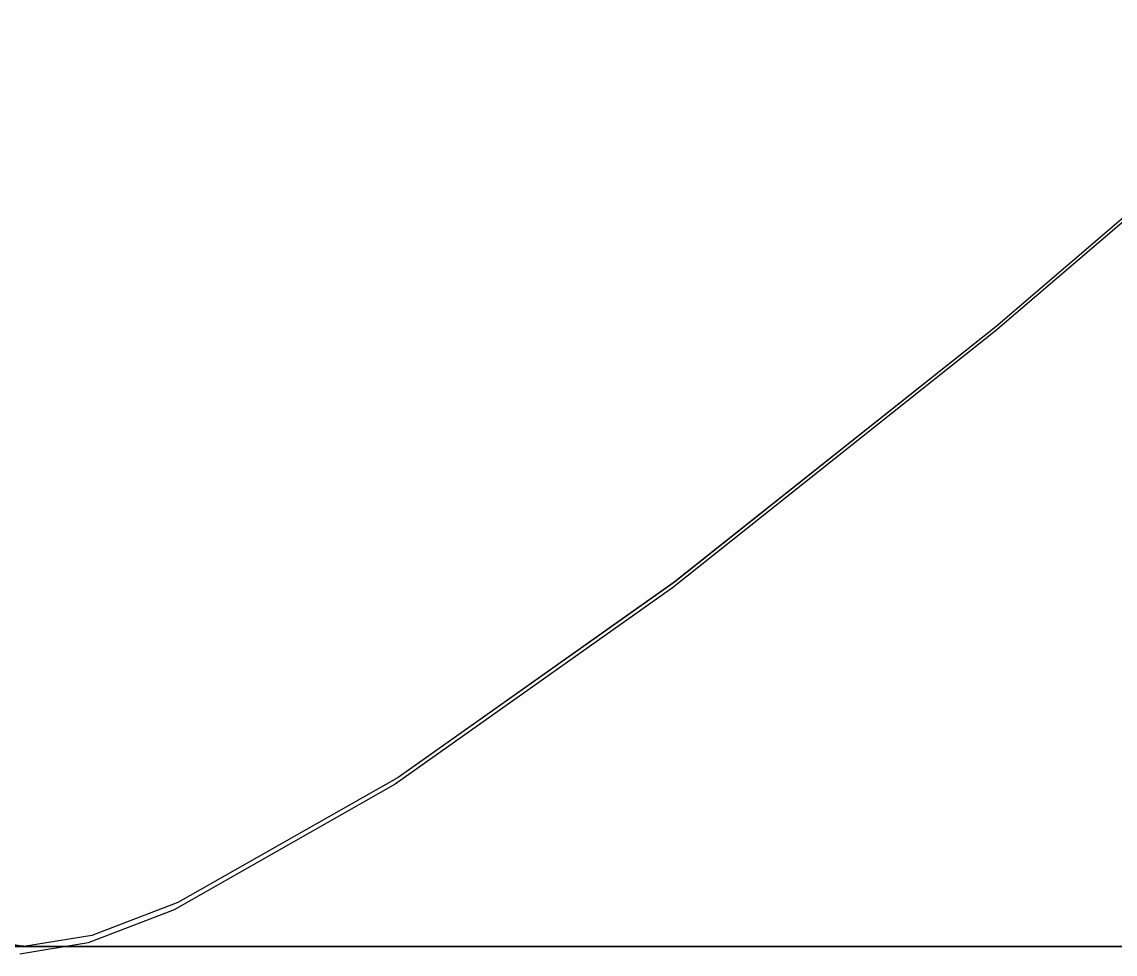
# Model space of a CAD drawing. Extents: x 0 to 141, y -114 to 28.
# Drawn here: x 70.53 to 87.55, y -113.93 to -99.41 of the extents above; entities that cross this region are included whole.
import ezdxf

# ---------------------------------------------------------------- set-up
doc = ezdxf.new("R2010")
doc.units = 0

msp = doc.modelspace()

# ---------------------------------------------------------------- linework, layer by layer
at = {"layer": 'Layer 1'}
for p, q in [((91.248023, -99.45854), (85.678494, -104.228875)), ((91.236165, -99.409773), (85.689366, -104.157512)), ((91.236165, -99.409773), (85.689366, -104.157512)), ((91.236165, -99.409773), (85.689366, -104.157512)), ((91.236165, -99.409773), (85.689366, -104.157512)), ((91.236165, -99.409773), (85.689366, -104.157512)), ((91.236165, -99.409773), (85.689366, -104.157512)), ((91.236165, -99.409773), (85.689366, -104.157512)), ((91.236165, -99.409773), (85.689366, -104.157512)), ((91.236165, -99.409773), (85.689366, -104.157512)), ((91.236165, -99.409773), (85.689366, -104.157512)), ((91.236165, -99.409773), (85.689366, -104.157512)), ((91.236165, -99.409773), (85.689366, -104.157512)), ((91.236165, -99.409773), (85.689366, -104.157512)), ((91.236165, -99.409773), (85.689366, -104.157512)), ((91.236165, -99.409773), (85.689366, -104.157512)), ((91.236165, -99.409773), (85.689366, -104.157512)), ((91.236165, -99.409773), (85.689366, -104.157512)), ((91.236165, -99.409773), (85.689366, -104.157512)), ((91.236165, -99.409773), (85.689366, -104.157512)), ((91.236165, -99.409773), (85.689366, -104.157512)), ((91.236165, -99.409773), (85.689366, -104.157512)), ((91.236165, -99.409773), (85.689366, -104.157512)), ((91.236165, -99.409773), (85.689366, -104.157512)), ((91.236165, -99.409773), (85.689366, -104.157512)), ((91.236165, -99.409773), (85.689366, -104.157512)), ((91.236165, -99.409773), (85.689366, -104.157512)), ((91.236165, -99.409773), (85.689366, -104.157512)), ((91.236165, -99.409773), (85.689366, -104.157512)), ((91.236165, -99.409773), (85.689366, -104.157512)), ((91.236165, -99.409773), (85.689366, -104.157512)), ((91.236165, -99.409773), (85.689366, -104.157512)), ((91.236165, -99.409773), (85.689366, -104.157512)), ((91.236165, -99.409773), (85.689366, -104.157512)), ((91.236165, -99.409773), (85.689366, -104.157512)), ((91.236165, -99.409773), (85.689366, -104.157512)), ((91.236165, -99.409773), (85.689366, -104.157512)), ((91.236165, -99.409773), (85.689366, -104.157512)), ((91.236165, -99.409773), (85.689366, -104.157512)), ((91.236165, -99.409773), (85.689366, -104.157512)), ((91.236165, -99.409773), (85.689366, -104.157512)), ((91.236165, -99.409773), (85.689366, -104.157512)), ((91.236165, -99.409773), (85.689366, -104.157512)), ((91.236165, -99.409773), (85.689366, -104.157512)), ((91.236165, -99.409773), (85.689366, -104.157512)), ((91.236165, -99.409773), (85.689366, -104.157512)), ((91.236165, -99.409773), (85.689366, -104.157512)), ((91.236165, -99.409773), (85.689366, -104.157512)), ((91.236165, -99.409773), (85.689366, -104.157512)), ((91.236165, -99.409773), (85.689366, -104.157512)), ((91.236165, -99.409773), (85.689366, -104.157512)), ((91.236165, -99.409773), (85.689366, -104.157512)), ((91.236165, -99.409773), (85.689366, -104.157512)), ((91.236165, -99.409773), (85.689366, -104.157512)), ((91.236165, -99.409773), (85.689366, -104.157512)), ((91.236165, -99.409773), (85.689366, -104.157512)), ((91.236165, -99.409773), (85.689366, -104.157512)), ((91.236165, -99.409773), (85.689366, -104.157512)), ((91.236165, -99.409773), (85.689366, -104.157512)), ((91.236165, -99.409773), (85.689366, -104.157512)), ((91.236165, -99.409773), (85.689366, -104.157512)), ((91.236165, -99.409773), (85.689366, -104.157512)), ((91.236165, -99.409773), (85.689366, -104.157512)), ((91.236165, -99.409773), (85.689366, -104.157512)), ((91.236165, -99.409773), (85.689366, -104.157512)), ((91.236165, -99.409773), (85.689366, -104.157512)), ((91.236165, -99.409773), (85.689366, -104.157512)), ((91.236165, -99.409773), (85.689366, -104.157512)), ((91.236165, -99.409773), (85.689366, -104.157512)), ((91.236165, -99.409773), (85.689366, -104.157512)), ((91.236165, -99.409773), (85.689366, -104.157512)), ((91.236519, -99.409935), (85.689703, -104.157625)), ((91.236519, -99.409935), (85.689703, -104.157625)), ((91.236519, -99.409935), (85.689703, -104.157625)), ((91.236519, -99.409935), (85.689703, -104.157625)), ((91.236519, -99.409935), (85.689703, -104.157625)), ((91.236519, -99.409935), (85.689703, -104.157625)), ((91.236519, -99.409935), (85.689703, -104.157625)), ((91.236519, -99.409935), (85.689703, -104.157625)), ((91.236519, -99.409935), (85.689703, -104.157625)), ((91.236519, -99.409935), (85.689703, -104.157625)), ((91.236519, -99.409935), (85.689703, -104.157625)), ((91.236519, -99.409935), (85.689703, -104.157625)), ((91.236519, -99.409935), (85.689703, -104.157625)), ((91.236519, -99.409935), (85.689703, -104.157625)), ((91.236519, -99.409935), (85.689703, -104.157625)), ((91.236519, -99.409935), (85.689703, -104.157625)), ((91.236519, -99.409935), (85.689703, -104.157625)), ((91.236519, -99.409935), (85.689703, -104.157625)), ((91.236519, -99.409935), (85.689703, -104.157625)), ((91.236519, -99.409935), (85.689703, -104.157625)), ((91.236519, -99.409935), (85.689703, -104.157625)), ((91.236519, -99.409935), (85.689703, -104.157625)), ((91.236519, -99.409935), (85.689703, -104.157625)), ((91.236519, -99.409935), (85.689703, -104.157625)), ((91.236519, -99.409935), (85.689703, -104.157625)), ((91.236519, -99.409935), (85.689703, -104.157625)), ((91.236519, -99.409935), (85.689703, -104.157625)), ((91.236519, -99.409935), (85.689703, -104.157625)), ((91.236519, -99.409935), (85.689703, -104.157625)), ((91.236519, -99.409935), (85.689703, -104.157625)), ((91.236519, -99.409935), (85.689703, -104.157625)), ((91.236519, -99.409935), (85.689703, -104.157625)), ((91.236519, -99.409935), (85.689703, -104.157625)), ((91.236519, -99.409935), (85.689703, -104.157625)), ((91.236519, -99.409935), (85.689703, -104.157625)), ((91.236519, -99.409935), (85.689703, -104.157625)), ((91.236519, -99.409935), (85.689703, -104.157625)), ((91.236519, -99.409935), (85.689703, -104.157625)), ((91.236519, -99.409935), (85.689703, -104.157625)), ((91.236519, -99.409935), (85.689703, -104.157625)), ((85.689366, -104.157512), (80.684002, -108.135503)), ((85.689366, -104.157512), (80.684002, -108.135503)), ((85.689366, -104.157512), (80.684002, -108.135503)), ((85.689366, -104.157512), (80.684002, -108.135503)), ((85.689366, -104.157512), (80.684002, -108.135503)), ((85.689366, -104.157512), (80.684002, -108.135503)), ((85.689366, -104.157512), (80.684002, -108.135503)), ((85.689366, -104.157512), (80.684002, -108.135503)), ((85.689366, -104.157512), (80.684002, -108.135503)), ((85.689366, -104.157512), (80.684002, -108.135503)), ((85.689366, -104.157512), (80.684002, -108.135503)), ((85.689366, -104.157512), (80.684002, -108.135503)), ((85.689366, -104.157512), (80.684002, -108.135503)), ((85.689366, -104.157512), (80.684002, -108.135503)), ((85.689366, -104.157512), (80.684002, -108.135503)), ((85.689366, -104.157512), (80.684002, -108.135503)), ((85.689366, -104.157512), (80.684002, -108.135503)), ((85.689366, -104.157512), (80.684002, -108.135503)), ((85.689366, -104.157512), (80.684002, -108.135503)), ((85.689366, -104.157512), (80.684002, -108.135503)), ((85.689366, -104.157512), (80.684002, -108.135503)), ((85.689366, -104.157512), (80.684002, -108.135503)), ((85.689366, -104.157512), (80.684002, -108.135503)), ((85.689366, -104.157512), (80.684002, -108.135503)), ((85.689366, -104.157512), (80.684002, -108.135503)), ((85.689366, -104.157512), (80.684002, -108.135503)), ((85.689366, -104.157512), (80.684002, -108.135503)), ((85.689366, -104.157512), (80.684002, -108.135503)), ((85.689366, -104.157512), (80.684002, -108.135503)), ((85.689366, -104.157512), (80.684002, -108.135503)), ((85.689366, -104.157512), (80.684002, -108.135503)), ((85.689366, -104.157512), (80.684002, -108.135503)), ((85.689366, -104.157512), (80.684002, -108.135503)), ((85.689366, -104.157512), (80.684002, -108.135503)), ((85.689366, -104.157512), (80.684002, -108.135503)), ((85.689366, -104.157512), (80.684002, -108.135503)), ((85.689366, -104.157512), (80.684002, -108.135503)), ((85.689366, -104.157512), (80.684002, -108.135503)), ((85.689366, -104.157512), (80.684002, -108.135503)), ((85.689366, -104.157512), (80.684002, -108.135503)), ((85.689366, -104.157512), (80.684002, -108.135503)), ((85.689366, -104.157512), (80.684002, -108.135503)), ((85.689366, -104.157512), (80.684002, -108.135503)), ((85.689366, -104.157512), (80.684002, -108.135503)), ((85.689366, -104.157512), (80.684002, -108.135503)), ((85.689366, -104.157512), (80.684002, -108.135503)), ((85.689366, -104.157512), (80.684002, -108.135503)), ((85.689366, -104.157512), (80.684002, -108.135503)), ((85.689366, -104.157512), (80.684002, -108.135503)), ((85.689366, -104.157512), (80.684002, -108.135503)), ((85.689366, -104.157512), (80.684002, -108.135503)), ((85.689366, -104.157512), (80.684002, -108.135503)), ((85.689366, -104.157512), (80.684002, -108.135503)), ((85.689366, -104.157512), (80.684002, -108.135503)), ((85.689366, -104.157512), (80.684002, -108.135503)), ((85.689366, -104.157512), (80.684002, -108.135503)), ((85.689366, -104.157512), (80.684002, -108.135503)), ((85.689366, -104.157512), (80.684002, -108.135503)), ((85.689366, -104.157512), (80.684002, -108.135503)), ((85.689366, -104.157512), (80.684002, -108.135503)), ((85.689366, -104.157512), (80.684002, -108.135503)), ((85.689366, -104.157512), (80.684002, -108.135503)), ((85.689366, -104.157512), (80.684002, -108.135503)), ((85.689366, -104.157512), (80.684002, -108.135503)), ((85.689366, -104.157512), (80.684002, -108.135503)), ((85.689366, -104.157512), (80.684002, -108.135503)), ((85.689366, -104.157512), (80.684002, -108.135503)), ((85.689366, -104.157512), (80.684002, -108.135503)), ((85.689366, -104.157512), (80.684002, -108.135503)), ((85.689366, -104.157512), (80.684002, -108.135503)), ((85.689703, -104.157625), (80.684299, -108.135572)), ((85.689703, -104.157625), (80.684299, -108.135572)), ((85.689703, -104.157625), (80.684299, -108.135572)), ((85.689703, -104.157625), (80.684299, -108.135572)), ((85.689703, -104.157625), (80.684299, -108.135572)), ((85.689703, -104.157625), (80.684299, -108.135572)), ((85.689703, -104.157625), (80.684299, -108.135572)), ((85.689703, -104.157625), (80.684299, -108.135572)), ((85.689703, -104.157625), (80.684299, -108.135572)), ((85.689703, -104.157625), (80.684299, -108.135572)), ((85.689703, -104.157625), (80.684299, -108.135572)), ((85.689703, -104.157625), (80.684299, -108.135572)), ((85.689703, -104.157625), (80.684299, -108.135572)), ((85.689703, -104.157625), (80.684299, -108.135572)), ((85.689703, -104.157625), (80.684299, -108.135572)), ((85.689703, -104.157625), (80.684299, -108.135572)), ((85.689703, -104.157625), (80.684299, -108.135572)), ((85.689703, -104.157625), (80.684299, -108.135572)), ((85.689703, -104.157625), (80.684299, -108.135572)), ((85.689703, -104.157625), (80.684299, -108.135572)), ((85.689703, -104.157625), (80.684299, -108.135572)), ((85.689703, -104.157625), (80.684299, -108.135572)), ((85.689703, -104.157625), (80.684299, -108.135572)), ((85.689703, -104.157625), (80.684299, -108.135572)), ((85.689703, -104.157625), (80.684299, -108.135572)), ((85.689703, -104.157625), (80.684299, -108.135572)), ((85.689703, -104.157625), (80.684299, -108.135572)), ((85.689703, -104.157625), (80.684299, -108.135572)), ((85.689703, -104.157625), (80.684299, -108.135572)), ((85.689703, -104.157625), (80.684299, -108.135572)), ((85.689703, -104.157625), (80.684299, -108.135572)), ((85.689703, -104.157625), (80.684299, -108.135572)), ((85.689703, -104.157625), (80.684299, -108.135572)), ((85.689703, -104.157625), (80.684299, -108.135572)), ((85.689703, -104.157625), (80.684299, -108.135572)), ((85.689703, -104.157625), (80.684299, -108.135572)), ((85.689703, -104.157625), (80.684299, -108.135572)), ((85.689703, -104.157625), (80.684299, -108.135572)), ((85.689703, -104.157625), (80.684299, -108.135572)), ((85.689703, -104.157625), (80.684299, -108.135572)), ((85.678494, -104.228875), (80.653894, -108.22596)), ((80.653894, -108.22596), (76.338996, -111.285023)), ((80.684002, -108.135503), (76.383971, -111.179847)), ((80.684002, -108.135503), (76.383971, -111.179847)), ((80.684002, -108.135503), (76.383971, -111.179847)), ((80.684002, -108.135503), (76.383971, -111.179847)), ((80.684002, -108.135503), (76.383971, -111.179847)), ((80.684002, -108.135503), (76.383971, -111.179847)), ((80.684002, -108.135503), (76.383971, -111.179847)), ((80.684002, -108.135503), (76.383971, -111.179847)), ((80.684002, -108.135503), (76.383971, -111.179847)), ((80.684002, -108.135503), (76.383971, -111.179847)), ((80.684002, -108.135503), (76.383971, -111.179847)), ((80.684002, -108.135503), (76.383971, -111.179847)), ((80.684002, -108.135503), (76.383971, -111.179847)), ((80.684002, -108.135503), (76.383971, -111.179847)), ((80.684002, -108.135503), (76.383971, -111.179847)), ((80.684002, -108.135503), (76.383971, -111.179847)), ((80.684002, -108.135503), (76.383971, -111.179847)), ((80.684002, -108.135503), (76.383971, -111.179847)), ((80.684002, -108.135503), (76.383971, -111.179847)), ((80.684002, -108.135503), (76.383971, -111.179847)), ((80.684002, -108.135503), (76.383971, -111.179847)), ((80.684002, -108.135503), (76.383971, -111.179847)), ((80.684002, -108.135503), (76.383971, -111.179847)), ((80.684002, -108.135503), (76.383971, -111.179847)), ((80.684002, -108.135503), (76.383971, -111.179847)), ((80.684002, -108.135503), (76.383971, -111.179847)), ((80.684002, -108.135503), (76.383971, -111.179847)), ((80.684002, -108.135503), (76.383971, -111.179847)), ((80.684002, -108.135503), (76.383971, -111.179847)), ((80.684002, -108.135503), (76.383971, -111.179847)), ((80.684002, -108.135503), (76.383971, -111.179847)), ((80.684002, -108.135503), (76.383971, -111.179847)), ((80.684002, -108.135503), (76.383971, -111.179847)), ((80.684002, -108.135503), (76.383971, -111.179847)), ((80.684002, -108.135503), (76.383971, -111.179847)), ((80.684002, -108.135503), (76.383971, -111.179847)), ((80.684002, -108.135503), (76.383971, -111.179847)), ((80.684002, -108.135503), (76.383971, -111.179847)), ((80.684002, -108.135503), (76.383971, -111.179847)), ((80.684002, -108.135503), (76.383971, -111.179847)), ((80.684002, -108.135503), (76.383971, -111.179847)), ((80.684002, -108.135503), (76.383971, -111.179847)), ((80.684002, -108.135503), (76.383971, -111.179847)), ((80.684002, -108.135503), (76.383971, -111.179847)), ((80.684002, -108.135503), (76.383971, -111.179847)), ((80.684002, -108.135503), (76.383971, -111.179847)), ((80.684002, -108.135503), (76.383971, -111.179847)), ((80.684002, -108.135503), (76.383971, -111.179847)), ((80.684002, -108.135503), (76.383971, -111.179847)), ((80.684002, -108.135503), (76.383971, -111.179847)), ((80.684002, -108.135503), (76.383971, -111.179847)), ((80.684002, -108.135503), (76.383971, -111.179847)), ((80.684002, -108.135503), (76.383971, -111.179847)), ((80.684002, -108.135503), (76.383971, -111.179847)), ((80.684002, -108.135503), (76.383971, -111.179847)), ((80.684002, -108.135503), (76.383971, -111.179847)), ((80.684002, -108.135503), (76.383971, -111.179847)), ((80.684002, -108.135503), (76.383971, -111.179847)), ((80.684002, -108.135503), (76.383971, -111.179847)), ((80.684002, -108.135503), (76.383971, -111.179847)), ((80.684002, -108.135503), (76.383971, -111.179847)), ((80.684002, -108.135503), (76.383971, -111.179847)), ((80.684002, -108.135503), (76.383971, -111.179847)), ((80.684002, -108.135503), (76.383971, -111.179847)), ((80.684002, -108.135503), (76.383971, -111.179847)), ((80.684002, -108.135503), (76.383971, -111.179847)), ((80.684002, -108.135503), (76.383971, -111.179847)), ((80.684002, -108.135503), (76.383971, -111.179847)), ((80.684002, -108.135503), (76.383971, -111.179847)), ((80.684002, -108.135503), (76.383971, -111.179847)), ((80.684299, -108.135572), (76.384201, -111.17988)), ((80.684299, -108.135572), (76.384201, -111.17988)), ((80.684299, -108.135572), (76.384201, -111.17988)), ((80.684299, -108.135572), (76.384201, -111.17988)), ((80.684299, -108.135572), (76.384201, -111.17988)), ((80.684299, -108.135572), (76.384201, -111.17988)), ((80.684299, -108.135572), (76.384201, -111.17988)), ((80.684299, -108.135572), (76.384201, -111.17988)), ((80.684299, -108.135572), (76.384201, -111.17988)), ((80.684299, -108.135572), (76.384201, -111.17988)), ((80.684299, -108.135572), (76.384201, -111.17988)), ((80.684299, -108.135572), (76.384201, -111.17988)), ((80.684299, -108.135572), (76.384201, -111.17988)), ((80.684299, -108.135572), (76.384201, -111.17988)), ((80.684299, -108.135572), (76.384201, -111.17988)), ((80.684299, -108.135572), (76.384201, -111.17988)), ((80.684299, -108.135572), (76.384201, -111.17988)), ((80.684299, -108.135572), (76.384201, -111.17988)), ((80.684299, -108.135572), (76.384201, -111.17988)), ((80.684299, -108.135572), (76.384201, -111.17988)), ((80.684299, -108.135572), (76.384201, -111.17988)), ((80.684299, -108.135572), (76.384201, -111.17988)), ((80.684299, -108.135572), (76.384201, -111.17988)), ((80.684299, -108.135572), (76.384201, -111.17988)), ((80.684299, -108.135572), (76.384201, -111.17988)), ((80.684299, -108.135572), (76.384201, -111.17988)), ((80.684299, -108.135572), (76.384201, -111.17988)), ((80.684299, -108.135572), (76.384201, -111.17988)), ((80.684299, -108.135572), (76.384201, -111.17988)), ((80.684299, -108.135572), (76.384201, -111.17988)), ((80.684299, -108.135572), (76.384201, -111.17988)), ((80.684299, -108.135572), (76.384201, -111.17988)), ((80.684299, -108.135572), (76.384201, -111.17988)), ((80.684299, -108.135572), (76.384201, -111.17988)), ((80.684299, -108.135572), (76.384201, -111.17988)), ((80.684299, -108.135572), (76.384201, -111.17988)), ((80.684299, -108.135572), (76.384201, -111.17988)), ((80.684299, -108.135572), (76.384201, -111.17988)), ((80.684299, -108.135572), (76.384201, -111.17988)), ((80.684299, -108.135572), (76.384201, -111.17988)), ((76.338996, -111.285023), (72.898574, -113.241294)), ((76.383971, -111.179847), (72.953172, -113.126645)), ((76.383971, -111.179847), (72.953172, -113.126645)), ((76.383971, -111.179847), (72.953172, -113.126645)), ((76.383971, -111.179847), (72.953172, -113.126645)), ((76.383971, -111.179847), (72.953172, -113.126645)), ((76.383971, -111.179847), (72.953172, -113.126645)), ((76.383971, -111.179847), (72.953172, -113.126645)), ((76.383971, -111.179847), (72.953172, -113.126645)), ((76.383971, -111.179847), (72.953172, -113.126645)), ((76.383971, -111.179847), (72.953172, -113.126645)), ((76.383971, -111.179847), (72.953172, -113.126645)), ((76.383971, -111.179847), (72.953172, -113.126645)), ((76.383971, -111.179847), (72.953172, -113.126645)), ((76.383971, -111.179847), (72.953172, -113.126645)), ((76.383971, -111.179847), (72.953172, -113.126645)), ((76.383971, -111.179847), (72.953172, -113.126645)), ((76.383971, -111.179847), (72.953172, -113.126645)), ((76.383971, -111.179847), (72.953172, -113.126645)), ((76.383971, -111.179847), (72.953172, -113.126645)), ((76.383971, -111.179847), (72.953172, -113.126645)), ((76.383971, -111.179847), (72.953172, -113.126645)), ((76.383971, -111.179847), (72.953172, -113.126645)), ((76.383971, -111.179847), (72.953172, -113.126645)), ((76.383971, -111.179847), (72.953172, -113.126645)), ((76.383971, -111.179847), (72.953172, -113.126645)), ((76.383971, -111.179847), (72.953172, -113.126645)), ((76.383971, -111.179847), (72.953172, -113.126645)), ((76.383971, -111.179847), (72.953172, -113.126645)), ((76.383971, -111.179847), (72.953172, -113.126645)), ((76.383971, -111.179847), (72.953172, -113.126645)), ((76.383971, -111.179847), (72.953172, -113.126645)), ((76.383971, -111.179847), (72.953172, -113.126645)), ((76.383971, -111.179847), (72.953172, -113.126645)), ((76.383971, -111.179847), (72.953172, -113.126645)), ((76.383971, -111.179847), (72.953172, -113.126645)), ((76.383971, -111.179847), (72.953172, -113.126645)), ((76.383971, -111.179847), (72.953172, -113.126645)), ((76.383971, -111.179847), (72.953172, -113.126645)), ((76.383971, -111.179847), (72.953172, -113.126645)), ((76.383971, -111.179847), (72.953172, -113.126645)), ((76.383971, -111.179847), (72.953172, -113.126645)), ((76.383971, -111.179847), (72.953172, -113.126645)), ((76.383971, -111.179847), (72.953172, -113.126645)), ((76.383971, -111.179847), (72.953172, -113.126645)), ((76.383971, -111.179847), (72.953172, -113.126645)), ((76.383971, -111.179847), (72.953172, -113.126645)), ((76.383971, -111.179847), (72.953172, -113.126645)), ((76.383971, -111.179847), (72.953172, -113.126645)), ((76.383971, -111.179847), (72.953172, -113.126645)), ((76.383971, -111.179847), (72.953172, -113.126645)), ((76.383971, -111.179847), (72.953172, -113.126645)), ((76.383971, -111.179847), (72.953172, -113.126645)), ((76.383971, -111.179847), (72.953172, -113.126645)), ((76.383971, -111.179847), (72.953172, -113.126645)), ((76.383971, -111.179847), (72.953172, -113.126645)), ((76.383971, -111.179847), (72.953172, -113.126645)), ((76.383971, -111.179847), (72.953172, -113.126645)), ((76.383971, -111.179847), (72.953172, -113.126645)), ((76.383971, -111.179847), (72.953172, -113.126645)), ((76.383971, -111.179847), (72.953172, -113.126645)), ((76.383971, -111.179847), (72.953172, -113.126645)), ((76.383971, -111.179847), (72.953172, -113.126645)), ((76.383971, -111.179847), (72.953172, -113.126645)), ((76.383971, -111.179847), (72.953172, -113.126645)), ((76.383971, -111.179847), (72.953172, -113.126645)), ((76.383971, -111.179847), (72.953172, -113.126645)), ((76.383971, -111.179847), (72.953172, -113.126645)), ((76.383971, -111.179847), (72.953172, -113.126645)), ((76.383971, -111.179847), (72.953172, -113.126645)), ((76.383971, -111.179847), (72.953172, -113.126645)), ((76.384201, -111.17988), (72.953303, -113.126654)), ((76.384201, -111.17988), (72.953303, -113.126654)), ((76.384201, -111.17988), (72.953303, -113.126654)), ((76.384201, -111.17988), (72.953303, -113.126654)), ((76.384201, -111.17988), (72.953303, -113.126654)), ((76.384201, -111.17988), (72.953303, -113.126654)), ((76.384201, -111.17988), (72.953303, -113.126654)), ((76.384201, -111.17988), (72.953303, -113.126654)), ((76.384201, -111.17988), (72.953303, -113.126654)), ((76.384201, -111.17988), (72.953303, -113.126654)), ((76.384201, -111.17988), (72.953303, -113.126654)), ((76.384201, -111.17988), (72.953303, -113.126654)), ((76.384201, -111.17988), (72.953303, -113.126654)), ((76.384201, -111.17988), (72.953303, -113.126654)), ((76.384201, -111.17988), (72.953303, -113.126654)), ((76.384201, -111.17988), (72.953303, -113.126654)), ((76.384201, -111.17988), (72.953303, -113.126654)), ((76.384201, -111.17988), (72.953303, -113.126654)), ((76.384201, -111.17988), (72.953303, -113.126654)), ((76.384201, -111.17988), (72.953303, -113.126654)), ((76.384201, -111.17988), (72.953303, -113.126654)), ((76.384201, -111.17988), (72.953303, -113.126654)), ((76.384201, -111.17988), (72.953303, -113.126654)), ((76.384201, -111.17988), (72.953303, -113.126654)), ((76.384201, -111.17988), (72.953303, -113.126654)), ((76.384201, -111.17988), (72.953303, -113.126654)), ((76.384201, -111.17988), (72.953303, -113.126654)), ((76.384201, -111.17988), (72.953303, -113.126654)), ((76.384201, -111.17988), (72.953303, -113.126654)), ((76.384201, -111.17988), (72.953303, -113.126654)), ((76.384201, -111.17988), (72.953303, -113.126654)), ((76.384201, -111.17988), (72.953303, -113.126654)), ((76.384201, -111.17988), (72.953303, -113.126654)), ((76.384201, -111.17988), (72.953303, -113.126654)), ((76.384201, -111.17988), (72.953303, -113.126654)), ((76.384201, -111.17988), (72.953303, -113.126654)), ((76.384201, -111.17988), (72.953303, -113.126654)), ((76.384201, -111.17988), (72.953303, -113.126654)), ((76.384201, -111.17988), (72.953303, -113.126654)), ((76.384201, -111.17988), (72.953303, -113.126654)), ((72.953172, -113.126645), (71.614951, -113.637247)), ((72.953172, -113.126645), (71.614951, -113.637247)), ((72.953172, -113.126645), (71.614951, -113.637247)), ((72.953172, -113.126645), (71.614951, -113.637247)), ((72.953172, -113.126645), (71.614951, -113.637247)), ((72.953172, -113.126645), (71.614951, -113.637247)), ((72.953172, -113.126645), (71.614951, -113.637247)), ((72.953172, -113.126645), (71.614951, -113.637247)), ((72.953172, -113.126645), (71.614951, -113.637247)), ((72.953172, -113.126645), (71.614951, -113.637247)), ((72.953172, -113.126645), (71.614951, -113.637247)), ((72.953172, -113.126645), (71.614951, -113.637247)), ((72.953172, -113.126645), (71.614951, -113.637247)), ((72.953172, -113.126645), (71.614951, -113.637247)), ((72.953172, -113.126645), (71.614951, -113.637247)), ((72.953172, -113.126645), (71.614951, -113.637247)), ((72.953172, -113.126645), (71.614951, -113.637247)), ((72.953172, -113.126645), (71.614951, -113.637247)), ((72.953172, -113.126645), (71.614951, -113.637247)), ((72.953172, -113.126645), (71.614951, -113.637247)), ((72.953172, -113.126645), (71.614951, -113.637247)), ((72.953172, -113.126645), (71.614951, -113.637247)), ((72.953172, -113.126645), (71.614951, -113.637247)), ((72.953172, -113.126645), (71.614951, -113.637247)), ((72.953172, -113.126645), (71.614951, -113.637247)), ((72.953172, -113.126645), (71.614951, -113.637247)), ((72.953172, -113.126645), (71.614951, -113.637247)), ((72.953172, -113.126645), (71.614951, -113.637247)), ((72.953172, -113.126645), (71.614951, -113.637247)), ((72.953172, -113.126645), (71.614951, -113.637247)), ((72.953172, -113.126645), (71.614951, -113.637247)), ((72.953172, -113.126645), (71.614951, -113.637247)), ((72.953172, -113.126645), (71.614951, -113.637247)), ((72.953172, -113.126645), (71.614951, -113.637247)), ((72.953172, -113.126645), (71.614951, -113.637247)), ((72.953172, -113.126645), (71.614951, -113.637247)), ((72.953172, -113.126645), (71.614951, -113.637247)), ((72.953172, -113.126645), (71.614951, -113.637247)), ((72.953172, -113.126645), (71.614951, -113.637247)), ((72.953172, -113.126645), (71.614951, -113.637247)), ((72.953172, -113.126645), (71.614951, -113.637247)), ((72.953172, -113.126645), (71.614951, -113.637247)), ((72.953172, -113.126645), (71.614951, -113.637247)), ((72.953172, -113.126645), (71.614951, -113.637247)), ((72.953172, -113.126645), (71.614951, -113.637247)), ((72.953172, -113.126645), (71.614951, -113.637247)), ((72.953172, -113.126645), (71.614951, -113.637247)), ((72.953172, -113.126645), (71.614951, -113.637247)), ((72.953172, -113.126645), (71.614951, -113.637247)), ((72.953172, -113.126645), (71.614951, -113.637247)), ((72.953172, -113.126645), (71.614951, -113.637247)), ((72.953172, -113.126645), (71.614951, -113.637247)), ((72.953172, -113.126645), (71.614951, -113.637247)), ((72.953172, -113.126645), (71.614951, -113.637247)), ((72.953172, -113.126645), (71.614951, -113.637247)), ((72.953172, -113.126645), (71.614951, -113.637247)), ((72.953172, -113.126645), (71.614951, -113.637247)), ((72.953172, -113.126645), (71.614951, -113.637247)), ((72.953172, -113.126645), (71.614951, -113.637247)), ((72.953172, -113.126645), (71.614951, -113.637247)), ((72.953172, -113.126645), (71.614951, -113.637247)), ((72.953172, -113.126645), (71.614951, -113.637247)), ((72.953172, -113.126645), (71.614951, -113.637247)), ((72.953172, -113.126645), (71.614951, -113.637247)), ((72.953172, -113.126645), (71.614951, -113.637247)), ((72.953172, -113.126645), (71.614951, -113.637247)), ((72.953172, -113.126645), (71.614951, -113.637247)), ((72.953172, -113.126645), (71.614951, -113.637247)), ((72.953172, -113.126645), (71.614951, -113.637247)), ((72.953172, -113.126645), (71.614951, -113.637247)), ((72.953303, -113.126654), (71.615022, -113.637249)), ((72.953303, -113.126654), (71.615022, -113.637249)), ((72.953303, -113.126654), (71.615022, -113.637249)), ((72.953303, -113.126654), (71.615022, -113.637249)), ((72.953303, -113.126654), (71.615022, -113.637249)), ((72.953303, -113.126654), (71.615022, -113.637249)), ((72.953303, -113.126654), (71.615022, -113.637249)), ((72.953303, -113.126654), (71.615022, -113.637249)), ((72.953303, -113.126654), (71.615022, -113.637249)), ((72.953303, -113.126654), (71.615022, -113.637249)), ((72.953303, -113.126654), (71.615022, -113.637249)), ((72.953303, -113.126654), (71.615022, -113.637249)), ((72.953303, -113.126654), (71.615022, -113.637249)), ((72.953303, -113.126654), (71.615022, -113.637249)), ((72.953303, -113.126654), (71.615022, -113.637249)), ((72.953303, -113.126654), (71.615022, -113.637249)), ((72.953303, -113.126654), (71.615022, -113.637249)), ((72.953303, -113.126654), (71.615022, -113.637249)), ((72.953303, -113.126654), (71.615022, -113.637249)), ((72.953303, -113.126654), (71.615022, -113.637249)), ((72.953303, -113.126654), (71.615022, -113.637249)), ((72.953303, -113.126654), (71.615022, -113.637249)), ((72.953303, -113.126654), (71.615022, -113.637249)), ((72.953303, -113.126654), (71.615022, -113.637249)), ((72.953303, -113.126654), (71.615022, -113.637249)), ((72.953303, -113.126654), (71.615022, -113.637249)), ((72.953303, -113.126654), (71.615022, -113.637249)), ((72.953303, -113.126654), (71.615022, -113.637249)), ((72.953303, -113.126654), (71.615022, -113.637249)), ((72.953303, -113.126654), (71.615022, -113.637249)), ((72.953303, -113.126654), (71.615022, -113.637249)), ((72.953303, -113.126654), (71.615022, -113.637249)), ((72.953303, -113.126654), (71.615022, -113.637249)), ((72.953303, -113.126654), (71.615022, -113.637249)), ((72.953303, -113.126654), (71.615022, -113.637249)), ((72.953303, -113.126654), (71.615022, -113.637249)), ((72.953303, -113.126654), (71.615022, -113.637249)), ((72.953303, -113.126654), (71.615022, -113.637249)), ((72.953303, -113.126654), (71.615022, -113.637249)), ((72.953303, -113.126654), (71.615022, -113.637249)), ((72.898574, -113.241294), (71.557782, -113.754391)), ((70.5555, -113.812), (69.495706, -113.637238)), ((70.5555, -113.812), (69.495706, -113.637238)), ((70.5555, -113.812), (69.495706, -113.637238)), ((70.5555, -113.812), (69.495706, -113.637238)), ((70.5555, -113.812), (69.495706, -113.637238)), ((70.5555, -113.812), (69.495706, -113.637238)), ((70.5555, -113.812), (69.495706, -113.637238)), ((70.5555, -113.812), (69.495706, -113.637238)), ((70.5555, -113.812), (69.495706, -113.637238)), ((70.5555, -113.812), (69.495706, -113.637238)), ((70.5555, -113.812), (69.495706, -113.637238)), ((70.5555, -113.812), (69.495706, -113.637238)), ((70.5555, -113.812), (69.495706, -113.637238)), ((70.5555, -113.812), (69.495706, -113.637238)), ((70.5555, -113.812), (69.495706, -113.637238)), ((70.5555, -113.812), (69.495706, -113.637238)), ((70.5555, -113.812), (69.495706, -113.637238)), ((70.5555, -113.812), (69.495706, -113.637238)), ((70.5555, -113.812), (69.495706, -113.637238)), ((70.5555, -113.812), (69.495706, -113.637238)), ((70.5555, -113.812), (69.495706, -113.637238)), ((70.5555, -113.812), (69.495706, -113.637238)), ((70.5555, -113.812), (69.495706, -113.637238)), ((70.5555, -113.812), (69.495706, -113.637238)), ((70.5555, -113.812), (69.495706, -113.637238)), ((70.5555, -113.812), (69.495706, -113.637238)), ((70.5555, -113.812), (69.495706, -113.637238)), ((70.5555, -113.812), (69.495706, -113.637238)), ((70.5555, -113.812), (69.495706, -113.637238)), ((70.5555, -113.812), (69.495706, -113.637238)), ((70.5555, -113.812), (69.495706, -113.637238)), ((70.5555, -113.812), (69.495706, -113.637238)), ((70.5555, -113.812), (69.495706, -113.637238)), ((70.5555, -113.812), (69.495706, -113.637238)), ((70.5555, -113.812), (69.496005, -113.637247)), ((70.5555, -113.812), (69.496005, -113.637247)), ((70.5555, -113.812), (69.496005, -113.637247)), ((70.5555, -113.812), (69.496005, -113.637247)), ((70.5555, -113.812), (69.496005, -113.637247)), ((70.5555, -113.812), (69.496005, -113.637247)), ((70.5555, -113.812), (69.496005, -113.637247)), ((70.5555, -113.812), (69.496005, -113.637247)), ((70.5555, -113.812), (69.496005, -113.637247)), ((70.5555, -113.812), (69.496005, -113.637247)), ((70.5555, -113.812), (69.496005, -113.637247)), ((70.5555, -113.812), (69.496005, -113.637247)), ((70.5555, -113.812), (69.496005, -113.637247)), ((70.5555, -113.812), (69.496005, -113.637247)), ((70.5555, -113.812), (69.496005, -113.637247)), ((70.5555, -113.812), (69.496005, -113.637247)), ((70.5555, -113.812), (69.496005, -113.637247)), ((70.5555, -113.812), (69.496005, -113.637247)), ((70.5555, -113.812), (69.496005, -113.637247)), ((70.5555, -113.812), (69.496005, -113.637247)), ((70.5555, -113.812), (69.496005, -113.637247)), ((70.5555, -113.812), (69.496005, -113.637247)), ((70.5555, -113.812), (69.496005, -113.637247)), ((70.5555, -113.812), (69.496005, -113.637247)), ((70.5555, -113.812), (69.496005, -113.637247)), ((70.5555, -113.812), (69.496005, -113.637247)), ((70.5555, -113.812), (69.496005, -113.637247)), ((70.5555, -113.812), (69.496005, -113.637247)), ((70.5555, -113.812), (69.496005, -113.637247)), ((70.5555, -113.812), (69.496005, -113.637247)), ((70.5555, -113.812), (69.496005, -113.637247)), ((70.5555, -113.812), (69.496005, -113.637247)), ((70.5555, -113.812), (69.496005, -113.637247)), ((70.5555, -113.812), (69.496005, -113.637247)), ((70.5555, -113.812), (69.496005, -113.637247)), ((70.5555, -113.812), (69.496005, -113.637247)), ((70.5555, -113.812), (69.496005, -113.637247)), ((70.5555, -113.812), (69.496022, -113.637249)), ((70.5555, -113.812), (69.496022, -113.637249)), ((70.5555, -113.812), (69.496022, -113.637249)), ((70.5555, -113.812), (69.496022, -113.637249)), ((70.5555, -113.812), (69.496022, -113.637249)), ((70.5555, -113.812), (69.496022, -113.637249)), ((70.5555, -113.812), (69.496022, -113.637249)), ((70.5555, -113.812), (69.496022, -113.637249)), ((70.5555, -113.812), (69.496022, -113.637249)), ((70.5555, -113.812), (69.496022, -113.637249)), ((70.5555, -113.812), (69.496022, -113.637249)), ((70.5555, -113.812), (69.496022, -113.637249)), ((70.5555, -113.812), (69.496022, -113.637249)), ((70.5555, -113.812), (69.496022, -113.637249)), ((70.5555, -113.812), (69.496022, -113.637249)), ((70.5555, -113.812), (69.496022, -113.637249)), ((70.5555, -113.812), (69.496022, -113.637249)), ((70.5555, -113.812), (69.496022, -113.637249)), ((70.5555, -113.812), (69.496022, -113.637249)), ((70.5555, -113.812), (69.496022, -113.637249)), ((70.5555, -113.812), (69.496022, -113.637249)), ((70.5555, -113.812), (69.496022, -113.637249)), ((70.5555, -113.812), (69.496022, -113.637249)), ((70.5555, -113.812), (69.496022, -113.637249)), ((70.5555, -113.812), (69.496022, -113.637249)), ((70.5555, -113.812), (69.496022, -113.637249)), ((70.5555, -113.812), (69.496022, -113.637249)), ((70.5555, -113.812), (69.496022, -113.637249)), ((70.5555, -113.812), (69.496022, -113.637249)), ((70.5555, -113.812), (69.496022, -113.637249)), ((70.5555, -113.812), (69.496022, -113.637249)), ((70.5555, -113.812), (69.496022, -113.637249)), ((70.5555, -113.812), (69.496022, -113.637249)), ((70.5555, -113.812), (69.496022, -113.637249)), ((70.5555, -113.812), (69.496022, -113.637249)), ((70.5555, -113.812), (69.496022, -113.637249)), ((70.5555, -113.812), (69.496022, -113.637249)), ((70.5555, -113.812), (69.496022, -113.637249)), ((70.5555, -113.812), (69.496022, -113.637249)), ((70.5555, -113.812), (69.496022, -113.637249)), ((71.614951, -113.637247), (70.5555, -113.812)), ((71.614951, -113.637247), (70.5555, -113.812)), ((71.614951, -113.637247), (70.5555, -113.812)), ((71.614951, -113.637247), (70.5555, -113.812)), ((71.614951, -113.637247), (70.5555, -113.812)), ((71.614951, -113.637247), (70.5555, -113.812)), ((71.614951, -113.637247), (70.5555, -113.812)), ((71.614951, -113.637247), (70.5555, -113.812)), ((71.614951, -113.637247), (70.5555, -113.812)), ((71.614951, -113.637247), (70.5555, -113.812)), ((71.614951, -113.637247), (70.5555, -113.812)), ((71.614951, -113.637247), (70.5555, -113.812)), ((71.614951, -113.637247), (70.5555, -113.812)), ((71.614951, -113.637247), (70.5555, -113.812)), ((71.614951, -113.637247), (70.5555, -113.812)), ((71.614951, -113.637247), (70.5555, -113.812)), ((71.614951, -113.637247), (70.5555, -113.812)), ((71.614951, -113.637247), (70.5555, -113.812)), ((71.614951, -113.637247), (70.5555, -113.812)), ((71.614951, -113.637247), (70.5555, -113.812)), ((71.614951, -113.637247), (70.5555, -113.812)), ((71.614951, -113.637247), (70.5555, -113.812)), ((71.614951, -113.637247), (70.5555, -113.812)), ((71.614951, -113.637247), (70.5555, -113.812)), ((71.614951, -113.637247), (70.5555, -113.812)), ((71.614951, -113.637247), (70.5555, -113.812)), ((71.614951, -113.637247), (70.5555, -113.812)), ((71.614951, -113.637247), (70.5555, -113.812)), ((71.614951, -113.637247), (70.5555, -113.812)), ((71.614951, -113.637247), (70.5555, -113.812)), ((71.614951, -113.637247), (70.5555, -113.812)), ((71.614951, -113.637247), (70.5555, -113.812)), ((71.614951, -113.637247), (70.5555, -113.812)), ((71.614951, -113.637247), (70.5555, -113.812)), ((71.614951, -113.637247), (70.5555, -113.812)), ((71.614951, -113.637247), (70.5555, -113.812)), ((71.614951, -113.637247), (70.5555, -113.812)), ((71.614951, -113.637247), (70.5555, -113.812)), ((71.614951, -113.637247), (70.5555, -113.812)), ((71.614951, -113.637247), (70.5555, -113.812)), ((71.614951, -113.637247), (70.5555, -113.812)), ((71.614951, -113.637247), (70.5555, -113.812)), ((71.614951, -113.637247), (70.5555, -113.812)), ((71.614951, -113.637247), (70.5555, -113.812)), ((71.614951, -113.637247), (70.5555, -113.812)), ((71.614951, -113.637247), (70.5555, -113.812)), ((71.614951, -113.637247), (70.5555, -113.812)), ((71.614951, -113.637247), (70.5555, -113.812)), ((71.614951, -113.637247), (70.5555, -113.812)), ((71.614951, -113.637247), (70.5555, -113.812)), ((71.614951, -113.637247), (70.5555, -113.812)), ((71.614951, -113.637247), (70.5555, -113.812)), ((71.614951, -113.637247), (70.5555, -113.812)), ((71.614951, -113.637247), (70.5555, -113.812)), ((71.614951, -113.637247), (70.5555, -113.812)), ((71.614951, -113.637247), (70.5555, -113.812)), ((71.614951, -113.637247), (70.5555, -113.812)), ((71.614951, -113.637247), (70.5555, -113.812)), ((71.614951, -113.637247), (70.5555, -113.812)), ((71.614951, -113.637247), (70.5555, -113.812)), ((71.614951, -113.637247), (70.5555, -113.812)), ((71.614951, -113.637247), (70.5555, -113.812)), ((71.614951, -113.637247), (70.5555, -113.812)), ((71.614951, -113.637247), (70.5555, -113.812)), ((71.614951, -113.637247), (70.5555, -113.812)), ((71.614951, -113.637247), (70.5555, -113.812)), ((71.614951, -113.637247), (70.5555, -113.812)), ((71.614951, -113.637247), (70.5555, -113.812)), ((71.614951, -113.637247), (70.5555, -113.812)), ((71.614951, -113.637247), (70.5555, -113.812)), ((71.615022, -113.637249), (70.5555, -113.812)), ((71.615022, -113.637249), (70.5555, -113.812)), ((71.615022, -113.637249), (70.5555, -113.812)), ((71.615022, -113.637249), (70.5555, -113.812)), ((71.615022, -113.637249), (70.5555, -113.812)), ((71.615022, -113.637249), (70.5555, -113.812)), ((71.615022, -113.637249), (70.5555, -113.812)), ((71.615022, -113.637249), (70.5555, -113.812)), ((71.615022, -113.637249), (70.5555, -113.812)), ((71.615022, -113.637249), (70.5555, -113.812)), ((71.615022, -113.637249), (70.5555, -113.812)), ((71.615022, -113.637249), (70.5555, -113.812)), ((71.615022, -113.637249), (70.5555, -113.812)), ((71.615022, -113.637249), (70.5555, -113.812)), ((71.615022, -113.637249), (70.5555, -113.812)), ((71.615022, -113.637249), (70.5555, -113.812)), ((71.615022, -113.637249), (70.5555, -113.812)), ((71.615022, -113.637249), (70.5555, -113.812)), ((71.615022, -113.637249), (70.5555, -113.812)), ((71.615022, -113.637249), (70.5555, -113.812)), ((71.615022, -113.637249), (70.5555, -113.812)), ((71.615022, -113.637249), (70.5555, -113.812)), ((71.615022, -113.637249), (70.5555, -113.812)), ((71.615022, -113.637249), (70.5555, -113.812)), ((71.615022, -113.637249), (70.5555, -113.812)), ((71.615022, -113.637249), (70.5555, -113.812)), ((71.615022, -113.637249), (70.5555, -113.812)), ((71.615022, -113.637249), (70.5555, -113.812)), ((71.615022, -113.637249), (70.5555, -113.812)), ((71.615022, -113.637249), (70.5555, -113.812)), ((71.615022, -113.637249), (70.5555, -113.812)), ((71.615022, -113.637249), (70.5555, -113.812)), ((71.615022, -113.637249), (70.5555, -113.812)), ((71.615022, -113.637249), (70.5555, -113.812)), ((71.615022, -113.637249), (70.5555, -113.812)), ((71.615022, -113.637249), (70.5555, -113.812)), ((71.615022, -113.637249), (70.5555, -113.812)), ((71.615022, -113.637249), (70.5555, -113.812)), ((71.615022, -113.637249), (70.5555, -113.812)), ((71.615022, -113.637249), (70.5555, -113.812)), ((70.5555, -113.808), (0, -113.808)), ((70.5555, -113.808), (0, -113.808)), ((70.5555, -113.808), (0, -113.808)), ((70.5555, -113.808), (0, -113.808)), ((70.5555, -113.808), (0, -113.808)), ((70.5555, -113.808), (0, -113.808)), ((70.5555, -113.808), (0, -113.808)), ((70.5555, -113.808), (0, -113.808)), ((70.5555, -113.808), (0, -113.808)), ((70.5555, -113.808), (0, -113.808)), ((70.5555, -113.808), (0, -113.808)), ((70.5555, -113.808), (0, -113.808)), ((70.5555, -113.808), (0, -113.808)), ((70.5555, -113.808), (0, -113.808)), ((70.5555, -113.808), (0, -113.808)), ((70.5555, -113.808), (0, -113.808)), ((70.5555, -113.808), (0, -113.808)), ((70.5555, -113.808), (0, -113.808)), ((70.5555, -113.808), (0, -113.808)), ((70.5555, -113.808), (0, -113.808)), ((70.5555, -113.808), (0, -113.808)), ((70.5555, -113.808), (0, -113.808)), ((70.5555, -113.808), (0, -113.808)), ((70.5555, -113.808), (0, -113.808)), ((70.5555, -113.808), (0, -113.808)), ((70.5555, -113.808), (0, -113.808)), ((0, -113.812), (141.111, -113.812)), ((0, -113.812), (141.111, -113.812)), ((0, -113.812), (141.111, -113.812)), ((0, -113.812), (141.111, -113.812)), ((0, -113.812), (141.111, -113.812)), ((0, -113.812), (141.111, -113.812)), ((0, -113.812), (141.111, -113.812)), ((0, -113.812), (141.111, -113.812)), ((70.5555, -113.812), (0, -113.812)), ((0, -113.812), (141.111, -113.812)), ((70.5555, -113.812), (0, -113.812)), ((0, -113.812), (141.111, -113.812)), ((0, -113.812), (141.111, -113.812)), ((70.5555, -113.812), (0, -113.812)), ((70.5555, -113.812), (0, -113.812)), ((0, -113.812), (141.111, -113.812)), ((0, -113.812), (141.111, -113.812)), ((0, -113.812), (141.111, -113.812)), ((70.5555, -113.812), (0, -113.812)), ((70.5555, -113.812), (0, -113.812)), ((0, -113.812), (141.111, -113.812)), ((0, -113.812), (141.111, -113.812)), ((0, -113.812), (141.111, -113.812)), ((0, -113.812), (141.111, -113.812)), ((0, -113.812), (141.111, -113.812)), ((70.5555, -113.812), (0, -113.812)), ((0, -113.812), (141.111, -113.812)), ((70.5555, -113.812), (0, -113.812)), ((0, -113.812), (141.111, -113.812)), ((0, -113.812), (141.111, -113.812)), ((70.5555, -113.812), (0, -113.812)), ((0, -113.812), (141.111, -113.812)), ((0, -113.812), (141.111, -113.812)), ((70.5555, -113.812), (0, -113.812)), ((0, -113.812), (141.111, -113.812)), ((0, -113.812), (141.111, -113.812)), ((0, -113.812), (141.111, -113.812)), ((0, -113.812), (141.111, -113.812)), ((0, -113.812), (141.111, -113.812)), ((0, -113.812), (141.111, -113.812)), ((70.5555, -113.812), (0, -113.812)), ((70.5555, -113.812), (0, -113.812)), ((0, -113.812), (141.111, -113.812)), ((0, -113.812), (141.111, -113.812)), ((0, -113.812), (141.111, -113.812)), ((70.5555, -113.812), (0, -113.812)), ((0, -113.812), (141.111, -113.812)), ((0, -113.812), (141.111, -113.812)), ((70.5555, -113.812), (0, -113.812)), ((70.5555, -113.812), (0, -113.812)), ((0, -113.812), (141.111, -113.812)), ((70.5555, -113.812), (0, -113.812)), ((0, -113.812), (141.111, -113.812)), ((0, -113.812), (141.111, -113.812)), ((70.5555, -113.812), (0, -113.812)), ((70.5555, -113.812), (0, -113.812)), ((70.5555, -113.812), (0, -113.812)), ((0, -113.812), (141.111, -113.812)), ((0, -113.812), (141.111, -113.812)), ((70.5555, -113.812), (0, -113.812)), ((70.5555, -113.812), (0, -113.812)), ((0, -113.812), (141.111, -113.812)), ((70.5555, -113.812), (0, -113.812)), ((0, -113.812), (141.111, -113.812)), ((70.5555, -113.812), (0, -113.812)), ((0, -113.812), (141.111, -113.812)), ((0, -113.812), (141.111, -113.812)), ((70.5555, -113.812), (0, -113.812)), ((70.5555, -113.812), (0, -113.812)), ((0, -113.812), (141.111, -113.812)), ((0, -113.812), (141.111, -113.812)), ((0, -113.812), (141.111, -113.812)), ((0, -113.812), (141.111, -113.812)), ((0, -113.812), (141.111, -113.812)), ((70.5555, -113.812), (0, -113.812)), ((0, -113.812), (141.111, -113.812)), ((70.5555, -113.812), (0, -113.812)), ((70.5555, -113.812), (0, -113.812)), ((0, -113.812), (141.111, -113.812)), ((70.5555, -113.812), (0, -113.812)), ((0, -113.812), (141.111, -113.812)), ((0, -113.812), (141.111, -113.812)), ((0, -113.812), (141.111, -113.812)), ((0, -113.812), (141.111, -113.812)), ((0, -113.812), (141.111, -113.812)), ((70.5555, -113.812), (0, -113.812)), ((0, -113.812), (141.111, -113.812)), ((70.5555, -113.812), (0, -113.812)), ((70.5555, -113.812), (0, -113.812)), ((70.5555, -113.812), (0, -113.812)), ((71.557782, -113.754391), (70.4974, -113.93)), ((141.111, -113.812), (70.5555, -113.808)), ((141.111, -113.812), (70.5555, -113.808)), ((141.111, -113.812), (70.5555, -113.808)), ((141.111, -113.812), (70.5555, -113.808)), ((141.111, -113.812), (70.5555, -113.808)), ((141.111, -113.812), (70.5555, -113.808)), ((141.111, -113.812), (70.5555, -113.808)), ((141.111, -113.812), (70.5555, -113.808)), ((141.111, -113.812), (70.5555, -113.808)), ((141.111, -113.812), (70.5555, -113.808)), ((141.111, -113.812), (70.5555, -113.808)), ((141.111, -113.812), (70.5555, -113.808)), ((141.111, -113.812), (70.5555, -113.808)), ((141.111, -113.812), (70.5555, -113.808)), ((141.111, -113.812), (70.5555, -113.808)), ((141.111, -113.812), (70.5555, -113.808)), ((141.111, -113.812), (70.5555, -113.808)), ((141.111, -113.812), (70.5555, -113.808)), ((141.111, -113.812), (70.5555, -113.808)), ((141.111, -113.812), (70.5555, -113.808)), ((141.111, -113.812), (70.5555, -113.808)), ((141.111, -113.812), (70.5555, -113.808)), ((141.111, -113.812), (70.5555, -113.808)), ((141.111, -113.812), (70.5555, -113.808)), ((141.111, -113.812), (70.5555, -113.808)), ((141.111, -113.812), (70.5555, -113.808)), ((141.111, -113.812), (70.5555, -113.812)), ((141.111, -113.812), (70.5555, -113.812)), ((70.5555, -113.812), (70.5555, -113.812)), ((70.5555, -113.812), (70.5555, -113.812)), ((141.111, -113.812), (70.5555, -113.812)), ((70.5555, -113.812), (70.5555, -113.812)), ((141.111, -113.812), (70.5555, -113.812)), ((70.5555, -113.812), (70.5555, -113.812)), ((141.111, -113.812), (70.5555, -113.812)), ((141.111, -113.812), (70.5555, -113.812)), ((141.111, -113.812), (70.5555, -113.812)), ((70.5555, -113.812), (70.5555, -113.812)), ((70.5555, -113.812), (70.5555, -113.812)), ((141.111, -113.812), (70.5555, -113.812)), ((70.5555, -113.812), (70.5555, -113.812)), ((70.5555, -113.812), (70.5555, -113.812)), ((141.111, -113.812), (70.5555, -113.812)), ((141.111, -113.812), (70.5555, -113.812)), ((70.5555, -113.812), (70.5555, -113.812)), ((141.111, -113.812), (70.5555, -113.812)), ((141.111, -113.812), (70.5555, -113.812)), ((70.5555, -113.812), (70.5555, -113.812)), ((141.111, -113.812), (70.5555, -113.812)), ((141.111, -113.812), (70.5555, -113.812)), ((141.111, -113.812), (70.5555, -113.812)), ((70.5555, -113.812), (70.5555, -113.812)), ((70.5555, -113.812), (70.5555, -113.812)), ((70.5555, -113.812), (70.5555, -113.812)), ((141.111, -113.812), (70.5555, -113.812)), ((141.111, -113.812), (70.5555, -113.812)), ((70.5555, -113.812), (70.5555, -113.812)), ((141.111, -113.812), (70.5555, -113.812)), ((70.5555, -113.812), (70.5555, -113.812)), ((70.5555, -113.812), (70.5555, -113.812)), ((141.111, -113.812), (70.5555, -113.812)), ((70.5555, -113.812), (70.5555, -113.812)), ((70.5555, -113.812), (70.5555, -113.812)), ((141.111, -113.812), (70.5555, -113.812)), ((70.5555, -113.812), (70.5555, -113.812)), ((70.5555, -113.812), (70.5555, -113.812)), ((70.5555, -113.812), (70.5555, -113.812)), ((70.5555, -113.812), (70.5555, -113.812)), ((141.111, -113.812), (70.5555, -113.812)), ((141.111, -113.812), (70.5555, -113.812)), ((70.5555, -113.812), (70.5555, -113.812)), ((141.111, -113.812), (70.5555, -113.812)), ((141.111, -113.812), (70.5555, -113.812)), ((70.5555, -113.812), (70.5555, -113.812)), ((141.111, -113.812), (70.5555, -113.812)), ((70.5555, -113.812), (70.5555, -113.812)), ((141.111, -113.812), (70.5555, -113.812)), ((141.111, -113.812), (70.5555, -113.812)), ((141.111, -113.812), (70.5555, -113.812)), ((141.111, -113.812), (70.5555, -113.812)), ((70.5555, -113.812), (70.5555, -113.812)), ((141.111, -113.812), (70.5555, -113.812)), ((141.111, -113.812), (70.5555, -113.812)), ((70.5555, -113.812), (70.5555, -113.812)), ((70.5555, -113.812), (70.5555, -113.812)), ((70.5555, -113.812), (70.5555, -113.812)), ((141.111, -113.812), (70.5555, -113.812)), ((70.5555, -113.812), (70.5555, -113.812)), ((141.111, -113.812), (70.5555, -113.812)), ((70.5555, -113.812), (70.5555, -113.812)), ((141.111, -113.812), (70.5555, -113.812)), ((70.5555, -113.812), (70.5555, -113.812)), ((70.5555, -113.812), (70.5555, -113.812))]:
    msp.add_line(p, q, dxfattribs=at)

doc.saveas('drawing.dxf')
